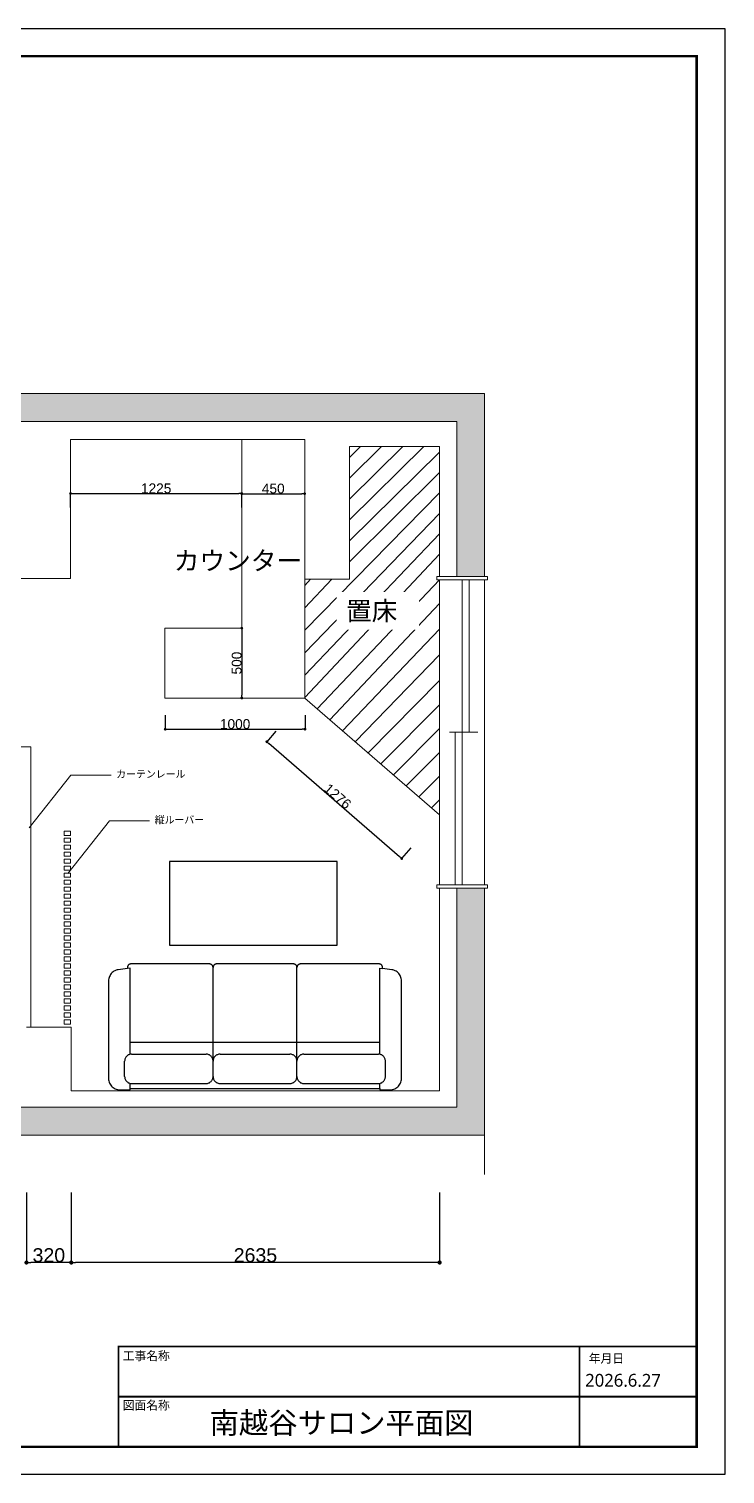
# Model space of a CAD drawing. Header units: millimetres. Extents: x 0 to 1313252738, y -131 to 560100888.
# Drawn here: x 1313236621 to 1313241600, y 559985172 to 559995509 of the extents above; entities that cross this region are included whole.
import ezdxf

# ---------------------------------------------------------------- set-up
doc = ezdxf.new("R2010")
doc.units = ezdxf.units.MM
doc.layers.get('0').update_dxf_attribs({"lineweight": 0})
for name, color, linetype, lineweight in [('0001外周ライン', 7, 'Continuous', 9), ('TOS_M1', 7, 'Continuous', 9), ('家具', 7, 'Continuous', 0)]:
    doc.layers.add(name, color=color, linetype=linetype, lineweight=lineweight)
doc.layers.add('01用紙枠', color=5, linetype='Continuous')
doc.layers.add('設備-家具1階', color=7, linetype='Continuous')
doc.styles.add('onnjuku', font='arial.ttf')
doc.styles.add('メイリオ', font='')
doc.styles.get('メイリオ').set_extended_font_data('Meiryo')
doc.dimstyles.new('onnjuku', dxfattribs={"dimtxt": 100, "dimasz": 30, "dimexe": 1.25, "dimexo": 0.625, "dimtad": 1, "dimdec": 0, "dimtxsty": 'onnjuku', "dimblk": 'DOT', "dimcen": 2.5, "dimadec": 0, "dimazin": 0, "dimtfac": 1, "dimtdec": 0, "dimtmove": 0, "dimatfit": 3, "dimfxl": 500, "dimfxlon": 1, "dimarcsym": 0})

# ---------------------------------------------------------------- blocks, each defined once
blk = doc.blocks.new('_Dot')
at = {"color": 0, "linetype": 'ByBlock', "lineweight": -2}
blk.add_line((-0.5, 0), (-1, 0), dxfattribs=at)
at = {"color": 0, "linetype": 'ByBlock', "const_width": 0.5}
blk.add_lwpolyline([(-0.25, 0, 1), (0.25, 0, 1)], format="xyb", close=True, dxfattribs=at)
blk = doc.blocks.new('*D753')
at = {"layer": 'Defpoints', "color": 0, "transparency": 16777216}
for p in [(1313236923.628923, 559987913.2296851), (1313239558.628923, 559987913.2296851), (1313236923.628923, 559986685.7218144)]:
    blk.add_point(p, dxfattribs=at)
at = {"layer": 'TOS_M1', "color": 0, "lineweight": -2, "transparency": 16777216}
for p, q in [((1313236923.628923, 559987185.7218144), (1313236923.628923, 559986684.4718144)), ((1313239558.628923, 559987185.7218144), (1313239558.628923, 559986684.4718144)), ((1313239528.628923, 559986685.7218144), (1313236953.628923, 559986685.7218144))]:
    blk.add_line(p, q, dxfattribs=at)
at = {"layer": 'TOS_M1', "color": 0, "lineweight": -2, "transparency": 16777216, "xscale": 30, "yscale": 30, "zscale": 30, "rotation": 180}
blk.add_blockref('_Dot', (1313236923.628923, 559986685.7218144), dxfattribs=at)
at = {"layer": 'TOS_M1', "color": 0, "lineweight": -2, "transparency": 16777216, "xscale": 30, "yscale": 30, "zscale": 30}
blk.add_blockref('_Dot', (1313239558.628923, 559986685.7218144), dxfattribs=at)
at = {"layer": 'TOS_M1', "color": 0, "transparency": 16777216, "insert": (1313238241.128923, 559986737.4382195), "char_height": 100, "attachment_point": 5, "style": 'onnjuku'}
blk.add_mtext('2635', dxfattribs=at)
blk = doc.blocks.new('*D754')
at = {"layer": 'Defpoints', "color": 0, "transparency": 16777216}
for p in [(1313236603.628923, 559987918.2296851), (1313236923.628923, 559987913.2296851), (1313236603.628923, 559986685.7218134)]:
    blk.add_point(p, dxfattribs=at)
at = {"layer": 'TOS_M1', "color": 0, "lineweight": -2, "transparency": 16777216}
for p, q in [((1313236603.628923, 559987185.7218134), (1313236603.628923, 559986684.4718134)), ((1313236923.628923, 559987185.7218134), (1313236923.628923, 559986684.4718134)), ((1313236893.628923, 559986685.7218134), (1313236633.628923, 559986685.7218134))]:
    blk.add_line(p, q, dxfattribs=at)
at = {"layer": 'TOS_M1', "color": 0, "lineweight": -2, "transparency": 16777216, "xscale": 30, "yscale": 30, "zscale": 30, "rotation": 180}
blk.add_blockref('_Dot', (1313236603.628923, 559986685.7218134), dxfattribs=at)
at = {"layer": 'TOS_M1', "color": 0, "lineweight": -2, "transparency": 16777216, "xscale": 30, "yscale": 30, "zscale": 30}
blk.add_blockref('_Dot', (1313236923.628923, 559986685.7218134), dxfattribs=at)
at = {"layer": 'TOS_M1', "color": 0, "transparency": 16777216, "insert": (1313236763.628923, 559986737.4382186), "char_height": 100, "attachment_point": 5, "style": 'onnjuku'}
blk.add_mtext('320', dxfattribs=at)
blk = doc.blocks.new('*D837')
at = {"layer": 'Defpoints', "color": 0, "transparency": 16777216}
for p in [(1313238143.628924, 559991223.2296853), (1313238143.628924, 559990723.2296853), (1313238143.628924, 559990723.2296853)]:
    blk.add_point(p, dxfattribs=at)
at = {"layer": 'TOS_M1', "color": 0, "lineweight": -2, "transparency": 16777216}
for p, q in [((1313238143.628924, 559991223.2296853), (1313238144.878924, 559991223.2296853)), ((1313238143.628924, 559991203.2296853), (1313238143.628924, 559990743.2296853)), ((1313238143.628924, 559990723.2296853), (1313238144.878924, 559990723.2296853))]:
    blk.add_line(p, q, dxfattribs=at)
at = {"layer": 'TOS_M1', "color": 0, "lineweight": -2, "transparency": 16777216, "xscale": 20, "yscale": 20, "zscale": 20}
for p, rotation in [((1313238143.628924, 559991223.2296853), 90), ((1313238143.628924, 559990723.2296853), 270)]:
    blk.add_blockref('_Dot', p, dxfattribs=dict(at, rotation=rotation))
at = {"layer": 'TOS_M1', "color": 0, "transparency": 16777216, "insert": (1313238107.263815, 559990973.2296848), "char_height": 70, "attachment_point": 5, "rotation": 90, "style": 'onnjuku'}
blk.add_mtext('500', dxfattribs=at)
blk = doc.blocks.new('*D838')
at = {"layer": 'Defpoints', "color": 0, "transparency": 16777216}
for p in [(1313238143.628923, 559992184.8923707), (1313238593.628923, 559992184.8923707), (1313238593.628923, 559992184.8923726)]:
    blk.add_point(p, dxfattribs=at)
at = {"layer": 'TOS_M1', "color": 0, "lineweight": -2, "transparency": 16777216}
for p, q in [((1313238143.628923, 559992184.8923726), (1313238143.628923, 559992186.1423726)), ((1313238163.628923, 559992184.8923726), (1313238573.628923, 559992184.8923726)), ((1313238593.628923, 559992184.8923726), (1313238593.628923, 559992186.1423726))]:
    blk.add_line(p, q, dxfattribs=at)
at = {"layer": 'TOS_M1', "color": 0, "lineweight": -2, "transparency": 16777216, "xscale": 20, "yscale": 20, "zscale": 20, "rotation": 180}
blk.add_blockref('_Dot', (1313238143.628923, 559992184.8923726), dxfattribs=at)
at = {"layer": 'TOS_M1', "color": 0, "lineweight": -2, "transparency": 16777216, "xscale": 20, "yscale": 20, "zscale": 20}
blk.add_blockref('_Dot', (1313238593.628923, 559992184.8923726), dxfattribs=at)
at = {"layer": 'TOS_M1', "color": 0, "transparency": 16777216, "insert": (1313238368.628923, 559992221.2574817), "char_height": 70, "attachment_point": 5, "style": 'onnjuku'}
blk.add_mtext('450', dxfattribs=at)
blk = doc.blocks.new('*D839')
at = {"layer": 'Defpoints', "color": 0, "transparency": 16777216}
for p in [(1313237595.840468, 559990782.9519788), (1313238595.840468, 559990782.9519788), (1313238595.840468, 559990500.3794914)]:
    blk.add_point(p, dxfattribs=at)
at = {"layer": 'TOS_M1', "color": 0, "lineweight": -2, "transparency": 16777216}
for p, q in [((1313237595.840468, 559990600.3794914), (1313237595.840468, 559990499.1294914)), ((1313238595.840468, 559990600.3794914), (1313238595.840468, 559990499.1294914)), ((1313237615.840468, 559990500.3794914), (1313238575.840468, 559990500.3794914))]:
    blk.add_line(p, q, dxfattribs=at)
at = {"layer": 'TOS_M1', "color": 0, "lineweight": -2, "transparency": 16777216, "xscale": 20, "yscale": 20, "zscale": 20, "rotation": 180}
blk.add_blockref('_Dot', (1313237595.840468, 559990500.3794914), dxfattribs=at)
at = {"layer": 'TOS_M1', "color": 0, "lineweight": -2, "transparency": 16777216, "xscale": 20, "yscale": 20, "zscale": 20}
blk.add_blockref('_Dot', (1313238595.840468, 559990500.3794914), dxfattribs=at)
at = {"layer": 'TOS_M1', "color": 0, "transparency": 16777216, "insert": (1313238095.840468, 559990536.7446005), "char_height": 70, "attachment_point": 5, "style": 'onnjuku'}
blk.add_mtext('1000', dxfattribs=at)
blk = doc.blocks.new('*D886')
at = {"layer": 'Defpoints', "color": 0, "transparency": 16777216}
for p in [(1313238593.628923, 559990723.229685), (1313238322.859209, 559990410.3042061), (1313239558.628923, 559989888.2296851)]:
    blk.add_point(p, dxfattribs=at)
at = {"layer": 'TOS_M1', "color": 0, "lineweight": -2, "transparency": 16777216}
for p, q in [((1313238388.292575, 559990485.9248028), (1313238322.041291, 559990409.3589487)), ((1313239272.735089, 559989588.3908794), (1313238337.983328, 559990397.217533)), ((1313239353.292574, 559989650.9248028), (1313239287.041291, 559989574.3589487))]:
    blk.add_line(p, q, dxfattribs=at)
at = {"layer": 'TOS_M1', "color": 0, "lineweight": -2, "transparency": 16777216, "xscale": 20, "yscale": 20, "zscale": 20}
for p, rotation in [((1313238322.859209, 559990410.3042061), 139.1308562332764), ((1313239287.859209, 559989575.3042061), 319.1308562332764)]:
    blk.add_blockref('_Dot', p, dxfattribs=dict(at, rotation=rotation))
at = {"layer": 'TOS_M1', "color": 0, "transparency": 16777216, "insert": (1313238829.154124, 559990020.3037186), "char_height": 70, "attachment_point": 5, "rotation": 319.1308562332764, "style": 'onnjuku'}
blk.add_mtext('1276', dxfattribs=at)
blk = doc.blocks.new('*D901')
at = {"layer": 'Defpoints', "color": 0, "transparency": 16777216}
for p in [(1313238143.628923, 559992186.1423726), (1313236918.628923, 559992075.7296851), (1313238143.628923, 559992075.7296851)]:
    blk.add_point(p, dxfattribs=at)
at = {"layer": 'TOS_M1', "color": 0, "lineweight": -2, "transparency": 16777216}
for p, q in [((1313236918.628923, 559992086.1423726), (1313236918.628923, 559992187.3923726)), ((1313236938.628923, 559992186.1423726), (1313238123.628923, 559992186.1423726)), ((1313238143.628923, 559992086.1423726), (1313238143.628923, 559992187.3923726))]:
    blk.add_line(p, q, dxfattribs=at)
at = {"layer": 'TOS_M1', "color": 0, "lineweight": -2, "transparency": 16777216, "xscale": 20, "yscale": 20, "zscale": 20, "rotation": 180}
blk.add_blockref('_Dot', (1313236918.628923, 559992186.1423726), dxfattribs=at)
at = {"layer": 'TOS_M1', "color": 0, "lineweight": -2, "transparency": 16777216, "xscale": 20, "yscale": 20, "zscale": 20}
blk.add_blockref('_Dot', (1313238143.628923, 559992186.1423726), dxfattribs=at)
at = {"layer": 'TOS_M1', "color": 0, "transparency": 16777216, "insert": (1313237531.128923, 559992222.5074817), "char_height": 70, "attachment_point": 5, "style": 'onnjuku'}
blk.add_mtext('1225', dxfattribs=at)

msp = doc.modelspace()

# ---------------------------------------------------------------- hatches: boundary and pattern name
at = {"layer": '0001外周ライン', "true_color": 0x939598}
h = msp.add_hatch(color=252, dxfattribs=at)
h.dxf.hatch_style = 1
h.paths.add_polyline_path([(1313229641.628923, 559994400.2296851), (1313229641.628923, 559987596.2296848), (1313239880.628923, 559987596.2296851), (1313239880.628923, 559989363.2296851), (1313239680.628923, 559989363.2296851), (1313239680.628923, 559987796.2296851), (1313229841.628923, 559987796.2296851), (1313229841.628923, 559994200.2296851), (1313232699.614796, 559994200.2296851), (1313232699.614796, 559992700.2296851), (1313239680.628923, 559992700.2296851), (1313239680.628923, 559991593.2296851), (1313239880.628923, 559991593.2296851), (1313239880.628923, 559992900.2296851), (1313232933.628923, 559992900.2296851), (1313232933.628923, 559994400.2296851)])
at = {"layer": '0001外周ライン'}
h = msp.add_hatch(dxfattribs=at)
h.set_pattern_fill('ANSI31', color=256, scale=38)
h.set_pattern_definition([(45, (0, 0), (-85.31243315015696, 85.31243315015696), [])])
h.paths.add_polyline_path([(1313239558.628923, 559991568.2296851), (1313239538.628923, 559991568.2296851), (1313239538.628923, 559991593.2296851), (1313239558.628923, 559991593.2296851), (1313239558.628923, 559992523.2296851), (1313239553.628923, 559992523.2296851), (1313238913.628923, 559992523.2296851), (1313238913.628923, 559991573.2296851), (1313238593.628923, 559991573.2296851), (1313238593.628923, 559990723.2296851), (1313239558.628923, 559989888.2296851), (1313239558.628923, 559990788.2296851)])

# ---------------------------------------------------------------- linework, layer by layer
for p, q in [((1313232933.628923, 559992900.2296851), (1313239880.628923, 559992900.2296851)), ((1313239880.628923, 559992900.2296851), (1313239880.628923, 559991593.2296851)), ((1313232699.614796, 559992700.2296851), (1313239680.628923, 559992700.2296851)), ((1313239680.628923, 559992700.2296851), (1313239680.628923, 559991593.2296851)), ((1313236918.628923, 559991578.2296851), (1313236918.628923, 559992573.2296851)), ((1313236918.628923, 559992573.2296851), (1313238593.628923, 559992573.2296851)), ((1313238143.628923, 559991223.2296851), (1313238143.628923, 559992573.2296851)), ((1313238593.628923, 559992573.2296851), (1313238593.628923, 559991573.2296851)), ((1313238913.628923, 559991573.2296851), (1313238913.628923, 559992523.2296851)), ((1313238913.628923, 559992523.2296851), (1313239553.628923, 559992523.2296851)), ((1313239553.628923, 559992523.2296851), (1313239558.628923, 559992523.2296851)), ((1313239558.628923, 559992523.2296851), (1313239558.628923, 559991593.2296851)), ((1313239558.628923, 559992523.2296851), (1313239558.628923, 559991593.2296851)), ((1313239558.628923, 559992523.2296851), (1313239558.628923, 559991593.2296851)), ((1313239558.628923, 559991593.2296851), (1313239558.628923, 559991820.567652)), ((1313236213.628923, 559991578.2296851), (1313236918.628923, 559991578.2296851)), ((1313239900.628923, 559991593.2296851), (1313239538.628923, 559991593.2296851)), ((1313239538.628923, 559991568.2296851), (1313239538.628923, 559991593.2296851)), ((1313239900.628923, 559991568.2296851), (1313239900.628923, 559991593.2296851)), ((1313238593.628923, 559991573.2296851), (1313238913.628923, 559991573.2296851)), ((1313238593.628923, 559991573.2296851), (1313238593.628923, 559990723.2296851)), ((1313239538.628923, 559991568.2296851), (1313239900.628923, 559991568.2296851)), ((1313239558.628923, 559991568.2296851), (1313239558.628923, 559989388.2296851)), ((1313239558.628923, 559991568.2296851), (1313239900.628923, 559991568.2296851)), ((1313239558.628923, 559991568.2296851), (1313239558.628923, 559989388.2296851)), ((1313239558.628923, 559991568.2296851), (1313239558.628923, 559990168.2296851)), ((1313239719.628923, 559989388.2296851), (1313239719.628923, 559991568.2296851)), ((1313239719.628923, 559991568.2296851), (1313239719.628923, 559991518.2296851)), ((1313239769.628923, 559990478.2296848), (1313239769.628923, 559991568.2296851)), ((1313239880.628923, 559991568.2296851), (1313239880.628923, 559989388.2296851)), ((1313237593.628923, 559990723.2296851), (1313237593.628923, 559991223.2296851)), ((1313237593.628923, 559991223.2296851), (1313238143.628923, 559991223.2296851)), ((1313239558.628923, 559989388.2296851), (1313239558.628923, 559990788.2296851)), ((1313238593.628923, 559990723.2296851), (1313237593.628923, 559990723.2296851)), ((1313239558.628923, 559989888.2296851), (1313238593.628923, 559990723.2296851)), ((1313239719.628923, 559990478.2296851), (1313239629.459549, 559990478.2296851)), ((1313239629.459549, 559990478.2296851), (1313239832.929142, 559990478.2296851)), ((1313239669.628923, 559989388.2296851), (1313239669.628923, 559990478.2296851)), ((1313232633.628923, 559990373.2296851), (1313236633.628923, 559990373.2296852)), ((1313236633.628923, 559988368.2296851), (1313236633.628923, 559990373.2296851)), ((1313239558.628923, 559989388.2296851), (1313239558.628923, 559989888.2296851)), ((1313236873.818628, 559989771.1442211), (1313236918.818628, 559989771.1442211)), ((1313236873.818628, 559989741.1442211), (1313236873.818628, 559989771.1442211)), ((1313236918.818628, 559989741.1442211), (1313236873.818628, 559989741.1442211)), ((1313236873.818628, 559989721.1442211), (1313236918.818628, 559989721.1442211)), ((1313236873.818628, 559989691.1442211), (1313236873.818628, 559989721.1442211)), ((1313236918.818628, 559989771.1442211), (1313236918.818628, 559989741.1442211)), ((1313236918.818628, 559989721.1442211), (1313236918.818628, 559989691.1442211)), ((1313236918.818628, 559989691.1442211), (1313236873.818628, 559989691.1442211)), ((1313236873.818628, 559989671.1653686), (1313236918.818628, 559989671.1653686)), ((1313236873.818628, 559989641.1653686), (1313236873.818628, 559989671.1653686)), ((1313236918.818628, 559989641.1653686), (1313236873.818628, 559989641.1653686)), ((1313236873.818628, 559989621.1653686), (1313236918.818628, 559989621.1653686)), ((1313236873.818628, 559989591.1653686), (1313236873.818628, 559989621.1653686)), ((1313236918.818628, 559989671.1653686), (1313236918.818628, 559989641.1653686)), ((1313236918.818628, 559989621.1653686), (1313236918.818628, 559989591.1653686)), ((1313236918.818628, 559989591.1653686), (1313236873.818628, 559989591.1653686)), ((1313236873.818628, 559989571.186516), (1313236918.818628, 559989571.186516)), ((1313236873.818628, 559989541.186516), (1313236873.818628, 559989571.186516)), ((1313236918.818628, 559989541.186516), (1313236873.818628, 559989541.186516)), ((1313236873.818628, 559989521.186516), (1313236918.818628, 559989521.186516)), ((1313236873.818628, 559989491.186516), (1313236873.818628, 559989521.186516)), ((1313236918.818628, 559989571.186516), (1313236918.818628, 559989541.186516)), ((1313236918.818628, 559989521.186516), (1313236918.818628, 559989491.186516)), ((1313236918.818628, 559989491.186516), (1313236873.818628, 559989491.186516)), ((1313236873.818628, 559989471.2076635), (1313236918.818628, 559989471.2076635)), ((1313236873.818628, 559989441.2076635), (1313236873.818628, 559989471.2076635)), ((1313236918.818628, 559989441.2076635), (1313236873.818628, 559989441.2076635)), ((1313236873.818628, 559989421.2076635), (1313236918.818628, 559989421.2076635)), ((1313236873.818628, 559989391.2076635), (1313236873.818628, 559989421.2076635)), ((1313236918.818628, 559989471.2076635), (1313236918.818628, 559989441.2076635)), ((1313236918.818628, 559989421.2076635), (1313236918.818628, 559989391.2076635)), ((1313236873.168627, 559989371.228811), (1313236918.168627, 559989371.228811)), ((1313236873.168627, 559989341.228811), (1313236873.168627, 559989371.228811)), ((1313236918.168627, 559989341.228811), (1313236873.168627, 559989341.228811)), ((1313236873.168627, 559989321.228811), (1313236918.168627, 559989321.228811)), ((1313236873.168627, 559989291.228811), (1313236873.168627, 559989321.228811)), ((1313236918.818628, 559989391.2076635), (1313236873.818628, 559989391.2076635)), ((1313236918.168627, 559989371.228811), (1313236918.168627, 559989341.228811)), ((1313236918.168627, 559989321.228811), (1313236918.168627, 559989291.228811)), ((1313239900.628923, 559989388.2296851), (1313239538.628923, 559989388.2296851)), ((1313239538.628923, 559989363.2296851), (1313239538.628923, 559989388.2296851)), ((1313239538.628923, 559989363.2296851), (1313239900.628923, 559989363.2296851)), ((1313239558.628923, 559989363.2296851), (1313239558.628923, 559989333.2296851)), ((1313239558.628923, 559989333.2296851), (1313239558.628923, 559987913.2296851)), ((1313239719.628923, 559989388.2296851), (1313239669.628923, 559989388.2296851)), ((1313239680.628923, 559989363.2296851), (1313239680.628923, 559987796.2296851)), ((1313239719.628923, 559989388.2296851), (1313239769.628923, 559989388.2296851)), ((1313239880.628923, 559989363.2296851), (1313239880.628923, 559987314.1389792)), ((1313239900.628923, 559989363.2296851), (1313239900.628923, 559989388.2296851)), ((1313236918.168627, 559989291.228811), (1313236873.168627, 559989291.228811)), ((1313236873.818628, 559989271.2499585), (1313236918.818628, 559989271.2499585)), ((1313236873.818628, 559989241.2499585), (1313236873.818628, 559989271.2499585)), ((1313236918.818628, 559989241.2499585), (1313236873.818628, 559989241.2499585)), ((1313236873.818628, 559989221.2499585), (1313236918.818628, 559989221.2499585)), ((1313236873.818628, 559989191.2499585), (1313236873.818628, 559989221.2499585)), ((1313236918.818628, 559989271.2499585), (1313236918.818628, 559989241.2499585)), ((1313236918.818628, 559989221.2499585), (1313236918.818628, 559989191.2499585)), ((1313236873.168627, 559989171.271106), (1313236918.168627, 559989171.271106)), ((1313236873.168627, 559989141.271106), (1313236873.168627, 559989171.271106)), ((1313236918.168627, 559989141.271106), (1313236873.168627, 559989141.271106)), ((1313236873.168627, 559989121.271106), (1313236918.168627, 559989121.271106)), ((1313236873.168627, 559989091.271106), (1313236873.168627, 559989121.271106)), ((1313236918.818628, 559989191.2499585), (1313236873.818628, 559989191.2499585)), ((1313236918.168627, 559989171.271106), (1313236918.168627, 559989141.271106)), ((1313236918.168627, 559989121.271106), (1313236918.168627, 559989091.271106)), ((1313236918.168627, 559989091.271106), (1313236873.168627, 559989091.271106)), ((1313236873.818628, 559989071.2922535), (1313236918.818628, 559989071.2922535)), ((1313236873.818628, 559989041.2922535), (1313236873.818628, 559989071.2922535)), ((1313236918.818628, 559989041.2922535), (1313236873.818628, 559989041.2922535)), ((1313236873.818628, 559989021.2922535), (1313236918.818628, 559989021.2922535)), ((1313236873.818628, 559988991.2922535), (1313236873.818628, 559989021.2922535)), ((1313236918.818628, 559988991.2922535), (1313236873.818628, 559988991.2922535)), ((1313236918.818628, 559989071.2922535), (1313236918.818628, 559989041.2922535)), ((1313236918.818628, 559989021.2922535), (1313236918.818628, 559988991.2922535)), ((1313236873.818628, 559988971.313401), (1313236918.818628, 559988971.313401)), ((1313236873.818628, 559988941.313401), (1313236873.818628, 559988971.313401)), ((1313236918.818628, 559988941.313401), (1313236873.818628, 559988941.313401)), ((1313236873.818628, 559988921.313401), (1313236918.818628, 559988921.313401)), ((1313236873.818628, 559988891.313401), (1313236873.818628, 559988921.313401)), ((1313236918.818628, 559988891.313401), (1313236873.818628, 559988891.313401)), ((1313236918.818628, 559988971.313401), (1313236918.818628, 559988941.313401)), ((1313236918.818628, 559988921.313401), (1313236918.818628, 559988891.313401)), ((1313236873.168627, 559988871.3345485), (1313236918.168627, 559988871.3345485)), ((1313236873.168627, 559988841.3345485), (1313236873.168627, 559988871.3345485)), ((1313236918.168627, 559988841.3345485), (1313236873.168627, 559988841.3345485)), ((1313236873.168627, 559988821.3345485), (1313236918.168627, 559988821.3345485)), ((1313236873.168627, 559988791.3345485), (1313236873.168627, 559988821.3345485)), ((1313236918.168627, 559988791.3345485), (1313236873.168627, 559988791.3345485)), ((1313236918.168627, 559988871.3345485), (1313236918.168627, 559988841.3345485)), ((1313236918.168627, 559988821.3345485), (1313236918.168627, 559988791.3345485)), ((1313236873.818628, 559988771.355696), (1313236918.818628, 559988771.355696)), ((1313236873.818628, 559988741.355696), (1313236873.818628, 559988771.355696)), ((1313236918.818628, 559988741.355696), (1313236873.818628, 559988741.355696)), ((1313236873.818628, 559988721.355696), (1313236918.818628, 559988721.355696)), ((1313236873.818628, 559988691.355696), (1313236873.818628, 559988721.355696)), ((1313236918.818628, 559988691.355696), (1313236873.818628, 559988691.355696)), ((1313236918.818628, 559988771.355696), (1313236918.818628, 559988741.355696)), ((1313236918.818628, 559988721.355696), (1313236918.818628, 559988691.355696)), ((1313236872.518625, 559988671.3768435), (1313236917.518625, 559988671.3768435)), ((1313236872.518625, 559988641.3768435), (1313236872.518625, 559988671.3768435)), ((1313236917.518625, 559988641.3768435), (1313236872.518625, 559988641.3768435)), ((1313236872.518625, 559988621.3768435), (1313236917.518625, 559988621.3768435)), ((1313236872.518625, 559988591.3768435), (1313236872.518625, 559988621.3768435)), ((1313236917.518625, 559988591.3768435), (1313236872.518625, 559988591.3768435)), ((1313236917.518625, 559988671.3768435), (1313236917.518625, 559988641.3768435)), ((1313236917.518625, 559988621.3768435), (1313236917.518625, 559988591.3768435)), ((1313236873.168627, 559988571.397991), (1313236918.168627, 559988571.397991)), ((1313236873.168627, 559988541.397991), (1313236873.168627, 559988571.397991)), ((1313236918.168627, 559988541.397991), (1313236873.168627, 559988541.397991)), ((1313236873.168627, 559988521.397991), (1313236918.168627, 559988521.397991)), ((1313236873.168627, 559988491.397991), (1313236873.168627, 559988521.397991)), ((1313236918.168627, 559988491.397991), (1313236873.168627, 559988491.397991)), ((1313236918.168627, 559988571.397991), (1313236918.168627, 559988541.397991)), ((1313236918.168627, 559988521.397991), (1313236918.168627, 559988491.397991)), ((1313236873.818628, 559988471.4191384), (1313236918.818628, 559988471.4191384)), ((1313236873.818628, 559988441.4191384), (1313236873.818628, 559988471.4191384)), ((1313236918.818628, 559988441.4191384), (1313236873.818628, 559988441.4191384)), ((1313236873.818628, 559988421.4191384), (1313236918.818628, 559988421.4191384)), ((1313236873.818628, 559988391.4191384), (1313236873.818628, 559988421.4191384)), ((1313236918.818628, 559988391.4191384), (1313236873.818628, 559988391.4191384)), ((1313236918.818628, 559988471.4191384), (1313236918.818628, 559988441.4191384)), ((1313236918.818628, 559988421.4191384), (1313236918.818628, 559988391.4191384)), ((1313236923.628923, 559988368.2296851), (1313236603.628923, 559988368.2296851)), ((1313236923.628923, 559987913.2296851), (1313236923.628923, 559988368.2296851)), ((1313239558.628923, 559987913.2296851), (1313236923.628923, 559987913.2296851)), ((1313236923.628923, 559987913.2296851), (1313237823.628923, 559987913.2296851)), ((1313239680.628923, 559987796.2296851), (1313229841.628923, 559987796.2296851)), ((1313239880.628923, 559987596.2296851), (1313229641.628923, 559987596.2296848))]:
    msp.add_line(p, q, dxfattribs=at)
at = {"layer": '01用紙枠', "const_width": 12.7164893891611}
for points in [[(1313240559.336995, 559986084.3136548), (1313237261.194946, 559986084.3136548), (1313237261.194946, 559985726.2561182), (1313240559.336995, 559985726.2561182)], [(1313240559.336995, 559986084.3136548), (1313241397.376834, 559986084.3136548), (1313241397.376834, 559985726.2561182), (1313240559.336995, 559985726.2561182)], [(1313240559.336995, 559985726.2561182), (1313237261.194946, 559985726.2561182), (1313237261.194946, 559985368.1985813), (1313240559.336995, 559985368.1985813)], [(1313240559.336995, 559985726.2561182), (1313241397.376834, 559985726.2561182), (1313241397.376834, 559985368.1985813), (1313240559.336995, 559985368.1985813)]]:
    msp.add_lwpolyline(points, close=True, dxfattribs=at)
at = {"layer": '家具'}
for p, q in [((1313236921.765133, 559990171.8653046), (1313236623.259281, 559989795.0994225)), ((1313236921.765133, 559990171.8653046), (1313237209.07326, 559990171.8653046)), ((1313237197.300259, 559989844.8234714), (1313236898.794408, 559989468.0575893)), ((1313237197.300259, 559989844.8234714), (1313237484.608386, 559989844.8234714))]:
    msp.add_line(p, q, dxfattribs=at)
at = {"layer": '設備-家具1階', "color": 7, "linetype": 'Continuous'}
for p, q in [((1313237345.673802, 559988791.0683033), (1313237325.673784, 559988788.4016173)), ((1313237345.673802, 559988175.0535774), (1313237345.673802, 559988791.0683033)), ((1313237938.174333, 559988126.0634222), (1313237938.174333, 559988796.0630302)), ((1313238538.174871, 559988126.0634222), (1313238538.174871, 559988796.0630302)), ((1313239130.675402, 559988175.0535774), (1313239130.675402, 559988791.0683033)), ((1313239130.675402, 559988791.0683033), (1313239150.67542, 559988788.4016173)), ((1313237345.673802, 559988261.0644133), (1313239130.675402, 559988261.0644133)), ((1313237355.673811, 559988176.0637894), (1313237888.174288, 559988176.0637894)), ((1313237988.174378, 559988176.0637894), (1313238488.174826, 559988176.0637894)), ((1313238588.174916, 559988176.0637894), (1313239120.675393, 559988176.0637894)), ((1313237305.673766, 559988016.0626154), (1313237305.673766, 559988126.0634222)), ((1313237938.174333, 559988016.0626154), (1313237938.174333, 559988126.0634222)), ((1313238538.174871, 559988016.0626154), (1313238538.174871, 559988126.0634222)), ((1313239170.675438, 559988016.0626154), (1313239170.675438, 559988126.0634222)), ((1313237345.673802, 559987931.0619912), (1313237345.673802, 559987967.0724602)), ((1313237355.673811, 559987966.0622482), (1313237888.174288, 559987966.0622482)), ((1313237988.174378, 559987966.0622482), (1313238488.174826, 559987966.0622482)), ((1313238588.174916, 559987966.0622482), (1313239120.675393, 559987966.0622482)), ((1313239130.675402, 559987931.0619912), (1313239130.675402, 559987967.0724602))]:
    msp.add_line(p, q, dxfattribs=at)
for points in [[(1313237626.172947, 559988955.1440132), (1313238826.174024, 559988955.1440132), (1313238826.174024, 559989555.1448772), (1313237626.172947, 559989555.1448772)], [(1313239130.675402, 559987931.0619912), (1313239130.675402, 559987921.0619173), (1313239205.67547, 559987921.0619173), (1313239214.037754, 559987921.5001693), (1313239222.30842, 559987922.8101225), (1313239230.396851, 559987924.9774253), (1313239238.21443, 559987927.9783323), (1313239245.675506, 559987931.7799644), (1313239252.698332, 559987936.3406703), (1313239259.205966, 559987941.6104822), (1313239265.127109, 559987947.5316634), (1313239270.396887, 559987954.0393393), (1313239274.957564, 559987961.0622113), (1313239278.759172, 559987968.5233345), (1313239281.760059, 559987976.3409643), (1313239283.927348, 559987984.4294472), (1313239285.237293, 559987992.7001662), (1313239285.675541, 559988001.0625052), (1313239285.675541, 559988700.3596592), (1313239285.25376, 559988708.5638123), (1313239283.992861, 559988716.6814573), (1313239281.906142, 559988724.6269953), (1313239279.015606, 559988732.3166463), (1313239275.351732, 559988739.6693254), (1313239270.953154, 559988746.6075025), (1313239265.866253, 559988753.0580163), (1313239260.144668, 559988758.9528513), (1313239253.84873, 559988764.2298484), (1313239247.044828, 559988768.8333633), (1313239239.804705, 559988772.7148542), (1313239232.204705, 559988775.8333933), (1313239224.324966, 559988778.1560974), (1313239216.248577, 559988779.6584735), (1313239150.67542, 559988788.4016173), (1313239150.67542, 559988796.0630302), (1313239150.555038, 559988798.5134764), (1313239150.195052, 559988800.9403243), (1313239149.598928, 559988803.3202004), (1313239148.772407, 559988805.6301863), (1313239147.723449, 559988807.8480353), (1313239146.462157, 559988809.9523883), (1313239145.000677, 559988811.9229784), (1313239143.353083, 559988813.7408295), (1313239141.535244, 559988815.3884335), (1313239139.564666, 559988816.8499234), (1313239137.460327, 559988818.1112232), (1313239135.242492, 559988819.1601882), (1313239132.932521, 559988819.9867144), (1313239130.55266, 559988820.5828424), (1313239128.125829, 559988820.9428313), (1313239125.675398, 559988821.0632133), (1313238563.174894, 559988821.0632133), (1313238560.724463, 559988820.9428313), (1313238558.297631, 559988820.5828424), (1313238555.91777, 559988819.9867144), (1313238553.607799, 559988819.1601882), (1313238551.389965, 559988818.1112232), (1313238549.285625, 559988816.8499234), (1313238547.315047, 559988815.3884335), (1313238545.497208, 559988813.7408295), (1313238543.849615, 559988811.9229784), (1313238542.388135, 559988809.9523883), (1313238541.126842, 559988807.8480353), (1313238540.077885, 559988805.6301863), (1313238539.251364, 559988803.3202004), (1313238538.65524, 559988800.9403243), (1313238538.295253, 559988798.5134764), (1313238538.174871, 559988796.0630302), (1313238538.054489, 559988798.5134764), (1313238537.694503, 559988800.9403243), (1313238537.098379, 559988803.3202004), (1313238536.271858, 559988805.6301863), (1313238535.2229, 559988807.8480353), (1313238533.961608, 559988809.9523883), (1313238532.500127, 559988811.9229784), (1313238530.852534, 559988813.7408295), (1313238529.034695, 559988815.3884335), (1313238527.064117, 559988816.8499234), (1313238524.959778, 559988818.1112232), (1313238522.741943, 559988819.1601882), (1313238520.431972, 559988819.9867144), (1313238518.052111, 559988820.5828424), (1313238515.625279, 559988820.9428313), (1313238513.174849, 559988821.0632133), (1313237963.174356, 559988821.0632133), (1313237960.561142, 559988820.9262605), (1313237957.976559, 559988820.5168993), (1313237955.448924, 559988819.8396173), (1313237953.00593, 559988818.9018345), (1313237950.674344, 559988817.7138243), (1313237948.479711, 559988816.2886033), (1313237946.446075, 559988814.6417873), (1313237944.595718, 559988812.7914183), (1313237942.948913, 559988810.7577693), (1313237941.523701, 559988808.5631223), (1313237940.335699, 559988806.2315214), (1313237939.397921, 559988803.7885113), (1313237938.720644, 559988801.2608604), (1313237938.311286, 559988798.6762614), (1313237938.174333, 559988796.0630302), (1313237938.03738, 559988798.6762614), (1313237937.628023, 559988801.2608604), (1313237936.950745, 559988803.7885113), (1313237936.012968, 559988806.2315214), (1313237934.824965, 559988808.5631223), (1313237933.399754, 559988810.7577693), (1313237931.752948, 559988812.7914183), (1313237929.902591, 559988814.6417873), (1313237927.868955, 559988816.2886033), (1313237925.674322, 559988817.7138243), (1313237923.342736, 559988818.9018345), (1313237920.899743, 559988819.8396173), (1313237918.372108, 559988820.5168993), (1313237915.787525, 559988820.9262605), (1313237913.174311, 559988821.0632133), (1313237350.673806, 559988821.0632133), (1313237348.223376, 559988820.9428313), (1313237345.796544, 559988820.5828424), (1313237343.416683, 559988819.9867144), (1313237341.106712, 559988819.1601882), (1313237338.888877, 559988818.1112232), (1313237336.784538, 559988816.8499234), (1313237334.81396, 559988815.3884335), (1313237332.996121, 559988813.7408295), (1313237331.348528, 559988811.9229784), (1313237329.887047, 559988809.9523883), (1313237328.625755, 559988807.8480353), (1313237327.576797, 559988805.6301863), (1313237326.750277, 559988803.3202004), (1313237326.154152, 559988800.9403243), (1313237325.794166, 559988798.5134764), (1313237325.673784, 559988796.0630302), (1313237325.673784, 559988788.4016173), (1313237260.100628, 559988779.6584735), (1313237252.024238, 559988778.1560974), (1313237244.1445, 559988775.8333933), (1313237236.5445, 559988772.7148542), (1313237229.304376, 559988768.8333633), (1313237222.500474, 559988764.2298484), (1313237216.204536, 559988758.9528513), (1313237210.482951, 559988753.0580163), (1313237205.39605, 559988746.6075025), (1313237200.997472, 559988739.6693254), (1313237197.333598, 559988732.3166463), (1313237194.443062, 559988724.6269953), (1313237192.356343, 559988716.6814573), (1313237191.095445, 559988708.5638123), (1313237190.673663, 559988700.3596592), (1313237191.058885, 559987993.2210765), (1313237192.322216, 559987984.9053292), (1313237194.451656, 559987976.7681873), (1313237197.423668, 559987968.8995972), (1313237201.205398, 559987961.3865423), (1313237205.755042, 559987954.3120713), (1313237211.022308, 559987947.7543874), (1313237216.94897, 559987941.7859802), (1313237223.469514, 559987936.4728243), (1313237230.511862, 559987931.8736534), (1313237237.998165, 559987928.0393074), (1313237245.845669, 559987925.0121722), (1313237253.967626, 559987922.8257084), (1313237262.274256, 559987921.5040874), (1313237270.673735, 559987921.0619173), (1313237345.673802, 559987921.0619173), (1313237345.673802, 559987931.0619912)]]:
    msp.add_lwpolyline(points, close=True, dxfattribs=at)
for points in [[(1313237355.673811, 559988176.0637894), (1313237350.772949, 559988175.8230243), (1313237345.919286, 559988175.1030464), (1313237341.159564, 559988173.9107904), (1313237336.539622, 559988172.2577384), (1313237332.103953, 559988170.1598094), (1313237327.895274, 559988167.6372085), (1313237323.954118, 559988164.7142293), (1313237320.31844, 559988161.4190214), (1313237317.023254, 559988157.7833195), (1313237314.100293, 559988153.8421383), (1313237311.577708, 559988149.6334324), (1313237309.479793, 559988145.1977344), (1313237307.826751, 559988140.5777633), (1313237306.634503, 559988135.8180103), (1313237305.91453, 559988130.9643154), (1313237305.673766, 559988126.0634222)], [(1313237938.174333, 559988126.0634222), (1313237937.933569, 559988130.9643154), (1313237937.213596, 559988135.8180103), (1313237936.021348, 559988140.5777633), (1313237934.368306, 559988145.1977344), (1313237932.270391, 559988149.6334324), (1313237929.747806, 559988153.8421383), (1313237926.824846, 559988157.7833195), (1313237923.529659, 559988161.4190214), (1313237919.893981, 559988164.7142293), (1313237915.952825, 559988167.6372085), (1313237911.744146, 559988170.1598094), (1313237907.308477, 559988172.2577384), (1313237902.688535, 559988173.9107904), (1313237897.928813, 559988175.1030464), (1313237893.07515, 559988175.8230243), (1313237888.174288, 559988176.0637894)], [(1313237988.174378, 559988176.0637894), (1313237983.273517, 559988175.8230243), (1313237978.419853, 559988175.1030464), (1313237973.660131, 559988173.9107904), (1313237969.040189, 559988172.2577384), (1313237964.60452, 559988170.1598094), (1313237960.395841, 559988167.6372085), (1313237956.454685, 559988164.7142293), (1313237952.819007, 559988161.4190214), (1313237949.523821, 559988157.7833195), (1313237946.60086, 559988153.8421383), (1313237944.078275, 559988149.6334324), (1313237941.98036, 559988145.1977344), (1313237940.327318, 559988140.5777633), (1313237939.13507, 559988135.8180103), (1313237938.415097, 559988130.9643154), (1313237938.174333, 559988126.0634222)], [(1313238538.174871, 559988126.0634222), (1313238537.934107, 559988130.9643154), (1313238537.214134, 559988135.8180103), (1313238536.021886, 559988140.5777633), (1313238534.368844, 559988145.1977344), (1313238532.270929, 559988149.6334324), (1313238529.748344, 559988153.8421383), (1313238526.825384, 559988157.7833195), (1313238523.530197, 559988161.4190214), (1313238519.894519, 559988164.7142293), (1313238515.953363, 559988167.6372085), (1313238511.744684, 559988170.1598094), (1313238507.309015, 559988172.2577384), (1313238502.689073, 559988173.9107904), (1313238497.929351, 559988175.1030464), (1313238493.075688, 559988175.8230243), (1313238488.174826, 559988176.0637894)], [(1313238588.174916, 559988176.0637894), (1313238583.274055, 559988175.8230243), (1313238578.420391, 559988175.1030464), (1313238573.660669, 559988173.9107904), (1313238569.040727, 559988172.2577384), (1313238564.605058, 559988170.1598094), (1313238560.396379, 559988167.6372085), (1313238556.455223, 559988164.7142293), (1313238552.819545, 559988161.4190214), (1313238549.524359, 559988157.7833195), (1313238546.601398, 559988153.8421383), (1313238544.078813, 559988149.6334324), (1313238541.980898, 559988145.1977344), (1313238540.327856, 559988140.5777633), (1313238539.135608, 559988135.8180103), (1313238538.415635, 559988130.9643154), (1313238538.174871, 559988126.0634222)], [(1313239170.675438, 559988126.0634222), (1313239170.434674, 559988130.9643154), (1313239169.714701, 559988135.8180103), (1313239168.522453, 559988140.5777633), (1313239166.869412, 559988145.1977344), (1313239164.771496, 559988149.6334324), (1313239162.248911, 559988153.8421383), (1313239159.325951, 559988157.7833195), (1313239156.030764, 559988161.4190214), (1313239152.395086, 559988164.7142293), (1313239148.45393, 559988167.6372085), (1313239144.245251, 559988170.1598094), (1313239139.809582, 559988172.2577384), (1313239135.18964, 559988173.9107904), (1313239130.429918, 559988175.1030464), (1313239125.576255, 559988175.8230243), (1313239120.675393, 559988176.0637894)], [(1313237305.673766, 559988016.0626154), (1313237305.91453, 559988011.1617222), (1313237306.634503, 559988006.3080273), (1313237307.826751, 559988001.5482743), (1313237309.479793, 559987996.9283032), (1313237311.577708, 559987992.4926052), (1313237314.100293, 559987988.2838993), (1313237317.023254, 559987984.3427184), (1313237320.31844, 559987980.7070165), (1313237323.954118, 559987977.4118085), (1313237327.895274, 559987974.4888294), (1313237332.103953, 559987971.9662285), (1313237336.539622, 559987969.8682995), (1313237341.159564, 559987968.2152472), (1313237345.919286, 559987967.0229912), (1313237350.772949, 559987966.3030133), (1313237355.673811, 559987966.0622482)], [(1313237888.174288, 559987966.0622482), (1313237893.07515, 559987966.3030133), (1313237897.928813, 559987967.0229912), (1313237902.688535, 559987968.2152472), (1313237907.308477, 559987969.8682995), (1313237911.744146, 559987971.9662285), (1313237915.952825, 559987974.4888294), (1313237919.893981, 559987977.4118085), (1313237923.529659, 559987980.7070165), (1313237926.824846, 559987984.3427184), (1313237929.747806, 559987988.2838993), (1313237932.270391, 559987992.4926052), (1313237934.368306, 559987996.9283032), (1313237936.021348, 559988001.5482743), (1313237937.213596, 559988006.3080273), (1313237937.933569, 559988011.1617222), (1313237938.174333, 559988016.0626154)], [(1313237938.174333, 559988016.0626154), (1313237938.415097, 559988011.1617222), (1313237939.13507, 559988006.3080273), (1313237940.327318, 559988001.5482743), (1313237941.98036, 559987996.9283032), (1313237944.078275, 559987992.4926052), (1313237946.60086, 559987988.2838993), (1313237949.523821, 559987984.3427184), (1313237952.819007, 559987980.7070165), (1313237956.454685, 559987977.4118085), (1313237960.395841, 559987974.4888294), (1313237964.60452, 559987971.9662285), (1313237969.040189, 559987969.8682995), (1313237973.660131, 559987968.2152472), (1313237978.419853, 559987967.0229912), (1313237983.273517, 559987966.3030133), (1313237988.174378, 559987966.0622482)], [(1313238488.174826, 559987966.0622482), (1313238493.075688, 559987966.3030133), (1313238497.929351, 559987967.0229912), (1313238502.689073, 559987968.2152472), (1313238507.309015, 559987969.8682995), (1313238511.744684, 559987971.9662285), (1313238515.953363, 559987974.4888294), (1313238519.894519, 559987977.4118085), (1313238523.530197, 559987980.7070165), (1313238526.825384, 559987984.3427184), (1313238529.748344, 559987988.2838993), (1313238532.270929, 559987992.4926052), (1313238534.368844, 559987996.9283032), (1313238536.021886, 559988001.5482743), (1313238537.214134, 559988006.3080273), (1313238537.934107, 559988011.1617222), (1313238538.174871, 559988016.0626154)], [(1313238538.174871, 559988016.0626154), (1313238538.415635, 559988011.1617222), (1313238539.135608, 559988006.3080273), (1313238540.327856, 559988001.5482743), (1313238541.980898, 559987996.9283032), (1313238544.078813, 559987992.4926052), (1313238546.601398, 559987988.2838993), (1313238549.524359, 559987984.3427184), (1313238552.819545, 559987980.7070165), (1313238556.455223, 559987977.4118085), (1313238560.396379, 559987974.4888294), (1313238564.605058, 559987971.9662285), (1313238569.040727, 559987969.8682995), (1313238573.660669, 559987968.2152472), (1313238578.420391, 559987967.0229912), (1313238583.274055, 559987966.3030133), (1313238588.174916, 559987966.0622482)], [(1313239120.675393, 559987966.0622482), (1313239125.576255, 559987966.3030133), (1313239130.429918, 559987967.0229912), (1313239135.18964, 559987968.2152472), (1313239139.809582, 559987969.8682995), (1313239144.245251, 559987971.9662285), (1313239148.45393, 559987974.4888294), (1313239152.395086, 559987977.4118085), (1313239156.030764, 559987980.7070165), (1313239159.325951, 559987984.3427184), (1313239162.248911, 559987988.2838993), (1313239164.771496, 559987992.4926052), (1313239166.869412, 559987996.9283032), (1313239168.522453, 559988001.5482743), (1313239169.714701, 559988006.3080273), (1313239170.434674, 559988011.1617222), (1313239170.675438, 559988016.0626154)]]:
    msp.add_lwpolyline(points, dxfattribs=at)

# ---------------------------------------------------------------- texts
at = {"layer": '01用紙枠', "style": 'メイリオ'}
for s, height, p in [('工事名称', 61.73405802472776, (1313237292.061975, 559985987.0825131)), ('年月日', 61.73405802472776, (1313240625.70111, 559985968.430821)), ('2026.6.27', 91.55872360195988, (1313240599.593008, 559985797.513457)), ('図面名称', 61.73405802472776, (1313237292.061975, 559985633.655031)), ('南越谷サロン平面図', 153.8120470426182, (1313237913.177227, 559985462.3459781))]:
    msp.add_text(s, height=height, dxfattribs=at).set_placement(p)
at = {"layer": '家具', "attachment_point": 1, "style": 'onnjuku'}
for s, width, gutter_width, insert, char_height in [('{\\fMS PGothic|b0|i0|c128|p50;カウンター}', 1002.393197269999, 673.2830208124493, (1313237656.966926, 559991772.8969216), 134.6566041624899), ('{\\fMS PGothic|b0|i0|c128|p50;カーテンレール}', 498.1944117994424, 259.4617407099279, (1313237245.139798, 559990205.0624926), 51.8923481419856), ('{\\fMS PGothic|b0|i0|c128|p50;縦ルーバー}', 498.1944117994424, 259.4617407099279, (1313237520.674925, 559989878.0206594), 51.8923481419856)]:
    msp.add_mtext_dynamic_manual_height_columns(s, width=width, gutter_width=gutter_width, heights=[0], dxfattribs=dict(at, insert=insert, char_height=char_height))

# ---------------------------------------------------------------- dimensions: what is measured, and where the dimension line sits
at = {"layer": 'TOS_M1'}
for p1, p2, distance, picture, middle in [((1313236918.628923, 559992075.7296851), (1313238143.628923, 559992075.7296851), 110.41268754005432, '*D901', (1313237531.128923, 559992222.5074817)), ((1313239558.628923, 559989888.2296851), (1313238593.628923, 559990723.2296851), 413.8098516477906, '*D886', (1313238829.154124, 559990020.3037186))]:
    dim = msp.add_aligned_dim(p1=p1, p2=p2, distance=distance, dimstyle='onnjuku', override={"dimtxt": 70, "dimasz": 20, "dimfxl": 100}, dxfattribs=at)
    dim.commit()
    dim.dimension.update_dxf_attribs({"geometry": picture, "text_midpoint": middle})
for base, p1, p2, angle, picture, middle in [((1313238593.628923, 559992184.8923726), (1313238143.628923, 559992184.8923707), (1313238593.628923, 559992184.8923707), 180, '*D838', (1313238368.628923, 559992221.2574817)), ((1313238143.628924, 559990723.2296853), (1313238143.628923, 559991223.2296851), (1313238143.628923, 559990723.2296851), 90, '*D837', (1313238107.263815, 559990973.2296848)), ((1313238595.840468, 559990500.3794914), (1313237595.840468, 559990782.9519788), (1313238595.840468, 559990782.9519788), 180, '*D839', (1313238095.840468, 559990536.7446005))]:
    dim = msp.add_linear_dim(base=base, p1=p1, p2=p2, angle=angle, dimstyle='onnjuku', override={"dimtxt": 70, "dimasz": 20, "dimfxl": 100}, dxfattribs=at)
    dim.commit()
    dim.dimension.update_dxf_attribs({"geometry": picture, "text_midpoint": middle})
dim = msp.add_linear_dim(base=(1313236603.628923, 559986685.7218134), p1=(1313236923.628923, 559987913.2296851), p2=(1313236603.628923, 559987918.2296851), dimstyle='onnjuku', override={"dimtmove": 1}, dxfattribs=at)
dim.commit()
dim.dimension.update_dxf_attribs({"geometry": '*D754', "text_midpoint": (1313236763.628923, 559986737.4382186)})
dim = msp.add_linear_dim(base=(1313236923.628923, 559986685.7218144), p1=(1313239558.628923, 559987913.2296851), p2=(1313236923.628923, 559987913.2296851), dimstyle='onnjuku', dxfattribs=at)
dim.commit()
dim.dimension.update_dxf_attribs({"geometry": '*D753', "text_midpoint": (1313238241.128923, 559986737.4382195)})

# ---------------------------------------------------------------- next in the draw order: texts
at = {"layer": '家具', "insert": (1313238889.211094, 559991413.5331177), "char_height": 134.6566041624899, "attachment_point": 1, "style": 'onnjuku', "bg_fill": 3, "box_fill_scale": 1.5, "bg_fill_color": 256, "bg_fill_transparency": 0}
msp.add_mtext_dynamic_manual_height_columns('{\\fMS PGothic|b0|i0|c128|p50;置床}', width=454.279429884516, gutter_width=673.2830208124493, heights=[0], dxfattribs=at)

# ---------------------------------------------------------------- next in the draw order: linework, layer by layer
at = {"layer": '01用紙枠'}
msp.add_lwpolyline([(1313226982.74628, 559995509.188004), (1313226982.74628, 559985172.367358), (1313241600.472445, 559985172.367358), (1313241600.472445, 559995509.188004)], close=True, dxfattribs=at)
msp.add_lwpolyline([(1313226982.74628, 559995509.188004), (1313226982.74628, 559985172.367358), (1313241600.472445, 559985172.367358), (1313241600.472445, 559995509.188004)], close=True, dxfattribs=at)
at = {"layer": '01用紙枠', "const_width": 17.40205495967263}
msp.add_lwpolyline([(1313227185.841892, 559985368.1985813), (1313241397.376834, 559985368.1985813), (1313241397.376834, 559995313.3567805), (1313227185.841892, 559995313.3567805)], close=True, dxfattribs=at)
msp.add_lwpolyline([(1313227185.841892, 559985368.1985813), (1313241397.376834, 559985368.1985813), (1313241397.376834, 559995313.3567805), (1313227185.841892, 559995313.3567805)], close=True, dxfattribs=at)

doc.saveas('drawing.dxf')
